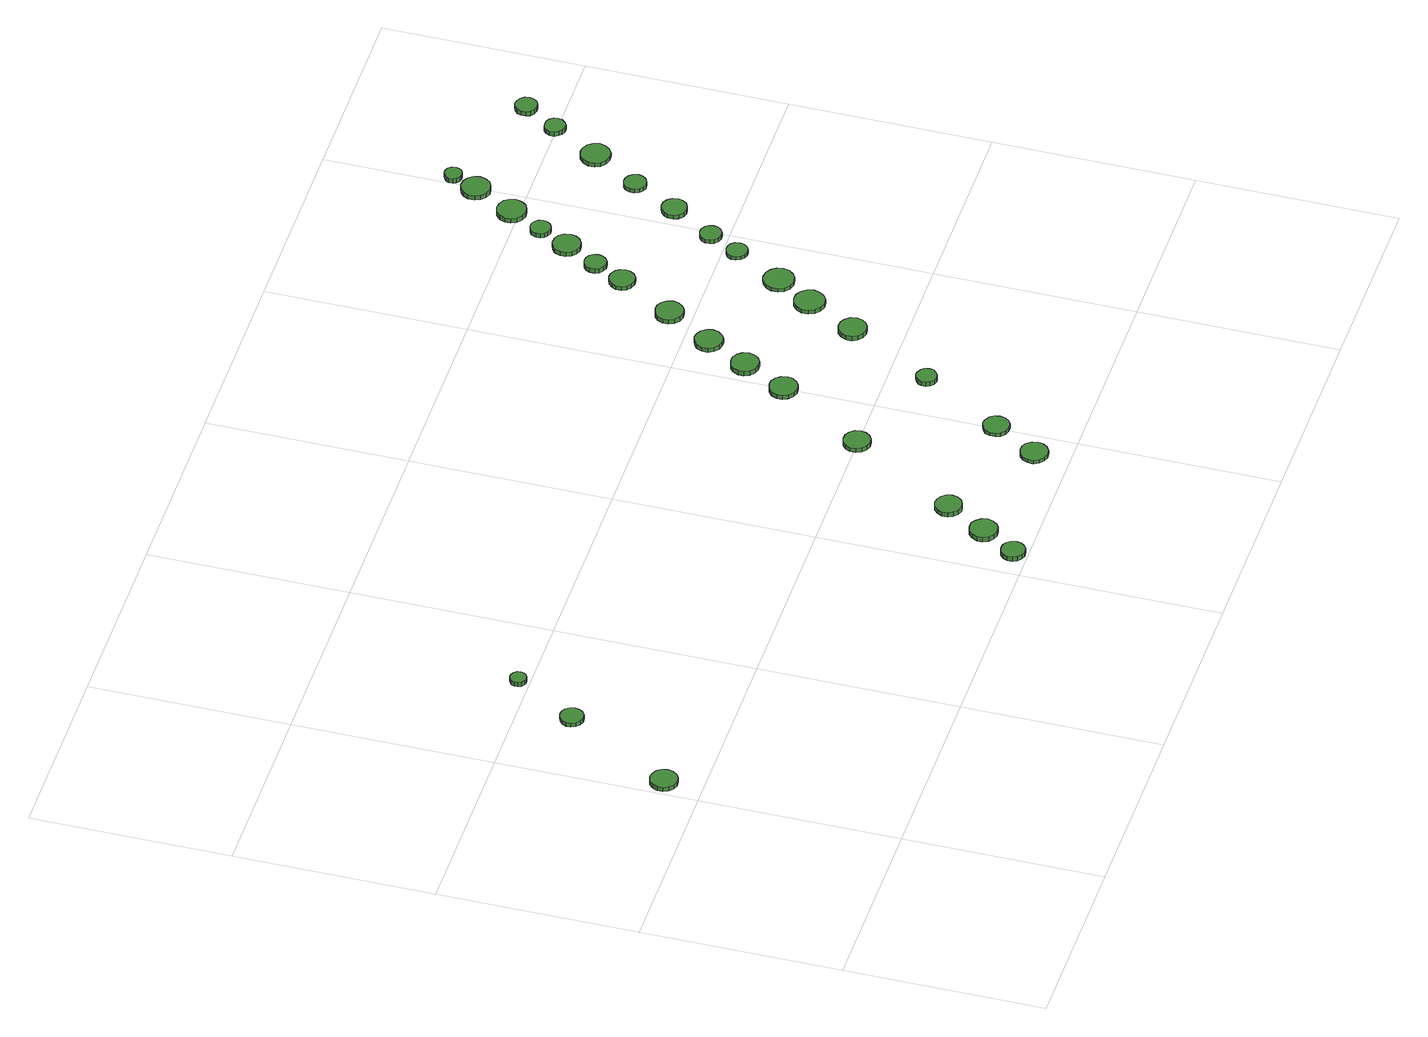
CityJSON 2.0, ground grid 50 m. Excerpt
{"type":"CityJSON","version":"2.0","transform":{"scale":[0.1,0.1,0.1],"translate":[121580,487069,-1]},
"CityObjects":{
"tree1":{"type":"SolitaryVegetationObject","attributes":{"function":"something"},"geometry":[{"type":"MultiSurface","lod":"1","boundaries":[[[0,1,2,3,4,5,6,7,8,9,10,11,12,13,14]],[[15,16,17,18,19,20,21,22,23,24,25,26,27,28,29]],[[0,29,28,1]],[[1,28,27,2]],[[2,27,26,3]],[[3,26,25,4]],[[4,25,24,5]],[[5,24,23,6]],[[6,23,22,7]],[[7,22,21,8]],[[8,21,20,9]],[[9,20,19,10]],[[10,19,18,11]],[[11,18,17,12]],[[12,17,16,13]],[[13,16,15,14]],[[14,15,29,0]]]}]},
"tree2":{"type":"SolitaryVegetationObject","attributes":{"function":"something"},"geometry":[{"type":"MultiSurface","lod":"1","boundaries":[[[30,31,32,33,34,35,36,37,38,39,40,41,42,43,44]],[[45,46,47,48,49,50,51,52,53,54,55,56,57,58,59]],[[30,59,58,31]],[[31,58,57,32]],[[32,57,56,33]],[[33,56,55,34]],[[34,55,54,35]],[[35,54,53,36]],[[36,53,52,37]],[[37,52,51,38]],[[38,51,50,39]],[[39,50,49,40]],[[40,49,48,41]],[[41,48,47,42]],[[42,47,46,43]],[[43,46,45,44]],[[44,45,59,30]]]}]},
"tree3":{"type":"SolitaryVegetationObject","attributes":{"function":"something"},"geometry":[{"type":"MultiSurface","lod":"1","boundaries":[[[60,61,62,63,64,65,66,67,68,69,70,71,72,73,74]],[[75,76,77,78,79,80,81,82,83,84,85,86,87,88,89]],[[60,89,88,61]],[[61,88,87,62]],[[62,87,86,63]],[[63,86,85,64]],[[64,85,84,65]],[[65,84,83,66]],[[66,83,82,67]],[[67,82,81,68]],[[68,81,80,69]],[[69,80,79,70]],[[70,79,78,71]],[[71,78,77,72]],[[72,77,76,73]],[[73,76,75,74]],[[74,75,89,60]]]}]},
"tree4":{"type":"SolitaryVegetationObject","attributes":{"function":"something"},"geometry":[{"type":"MultiSurface","lod":"1","boundaries":[[[90,91,92,93,94,95,96,97,98,99,100,101,102,103,104]],[[105,106,107,108,109,110,111,112,113,114,115,116,117,118,119]],[[90,119,118,91]],[[91,118,117,92]],[[92,117,116,93]],[[93,116,115,94]],[[94,115,114,95]],[[95,114,113,96]],[[96,113,112,97]],[[97,112,111,98]],[[98,111,110,99]],[[99,110,109,100]],[[100,109,108,101]],[[101,108,107,102]],[[102,107,106,103]],[[103,106,105,104]],[[104,105,119,90]]]}]},
"tree5":{"type":"SolitaryVegetationObject","attributes":{"function":"something"},"geometry":[{"type":"MultiSurface","lod":"1","boundaries":[[[120,121,122,123,124,125,126,127,128,129,130,131,132,133,134]],[[135,136,137,138,139,140,141,142,143,144,145,146,147,148,149]],[[120,149,148,121]],[[121,148,147,122]],[[122,147,146,123]],[[123,146,145,124]],[[124,145,144,125]],[[125,144,143,126]],[[126,143,142,127]],[[127,142,141,128]],[[128,141,140,129]],[[129,140,139,130]],[[130,139,138,131]],[[131,138,137,132]],[[132,137,136,133]],[[133,136,135,134]],[[134,135,149,120]]]}]},
"tree6":{"type":"SolitaryVegetationObject","attributes":{"function":"something"},"geometry":[{"type":"MultiSurface","lod":"1","boundaries":[[[150,151,152,153,154,155,156,157,158,159,160,161,162,163,164]],[[165,166,167,168,169,170,171,172,173,174,175,176,177,178,179]],[[150,179,178,151]],[[151,178,177,152]],[[152,177,176,153]],[[153,176,175,154]],[[154,175,174,155]],[[155,174,173,156]],[[156,173,172,157]],[[157,172,171,158]],[[158,171,170,159]],[[159,170,169,160]],[[160,169,168,161]],[[161,168,167,162]],[[162,167,166,163]],[[163,166,165,164]],[[164,165,179,150]]]}]},
"tree7":{"type":"SolitaryVegetationObject","attributes":{"function":"something"},"geometry":[{"type":"MultiSurface","lod":"1","boundaries":[[[180,181,182,183,184,185,186,187,188,189,190,191,192,193,194]],[[195,196,197,198,199,200,201,202,203,204,205,206,207,208,209]],[[180,209,208,181]],[[181,208,207,182]],[[182,207,206,183]],[[183,206,205,184]],[[184,205,204,185]],[[185,204,203,186]],[[186,203,202,187]],[[187,202,201,188]],[[188,201,200,189]],[[189,200,199,190]],[[190,199,198,191]],[[191,198,197,192]],[[192,197,196,193]],[[193,196,195,194]],[[194,195,209,180]]]}]},
"tree8":{"type":"SolitaryVegetationObject","attributes":{"function":"something"},"geometry":[{"type":"MultiSurface","lod":"1","boundaries":[[[210,211,212,213,214,215,216,217,218,219,220,221,222,223,224]],[[225,226,227,228,229,230,231,232,233,234,235,236,237,238,239]],[[210,239,238,211]],[[211,238,237,212]],[[212,237,236,213]],[[213,236,235,214]],[[214,235,234,215]],[[215,234,233,216]],[[216,233,232,217]],[[217,232,231,218]],[[218,231,230,219]],[[219,230,229,220]],[[220,229,228,221]],[[221,228,227,222]],[[222,227,226,223]],[[223,226,225,224]],[[224,225,239,210]]]}]},
"tree9":{"type":"SolitaryVegetationObject","attributes":{"function":"something"},"geometry":[{"type":"MultiSurface","lod":"1","boundaries":[[[240,241,242,243,244,245,246,247,248,249,250,251,252,253,254]],[[255,256,257,258,259,260,261,262,263,264,265,266,267,268,269]],[[240,269,268,241]],[[241,268,267,242]],[[242,267,266,243]],[[243,266,265,244]],[[244,265,264,245]],[[245,264,263,246]],[[246,263,262,247]],[[247,262,261,248]],[[248,261,260,249]],[[249,260,259,250]],[[250,259,258,251]],[[251,258,257,252]],[[252,257,256,253]],[[253,256,255,254]],[[254,255,269,240]]]}]},
"tree10":{"type":"SolitaryVegetationObject","attributes":{"function":"something"},"geometry":[{"type":"MultiSurface","lod":"1","boundaries":[[[270,271,272,273,274,275,276,277,278,279,280,281,282,283,284]],[[285,286,287,288,289,290,291,292,293,294,295,296,297,298,299]],[[270,299,298,271]],[[271,298,297,272]],[[272,297,296,273]],[[273,296,295,274]],[[274,295,294,275]],[[275,294,293,276]],[[276,293,292,277]],[[277,292,291,278]],[[278,291,290,279]],[[279,290,289,280]],[[280,289,288,281]],[[281,288,287,282]],[[282,287,286,283]],[[283,286,285,284]],[[284,285,299,270]]]}]},
"tree11":{"type":"SolitaryVegetationObject","attributes":{"function":"something"},"geometry":[{"type":"MultiSurface","lod":"1","boundaries":[[[300,301,302,303,304,305,306,307,308,309,310,311,312,313,314]],[[315,316,317,318,319,320,321,322,323,324,325,326,327,328,329]],[[300,329,328,301]],[[301,328,327,302]],[[302,327,326,303]],[[303,326,325,304]],[[304,325,324,305]],[[305,324,323,306]],[[306,323,322,307]],[[307,322,321,308]],[[308,321,320,309]],[[309,320,319,310]],[[310,319,318,311]],[[311,318,317,312]],[[312,317,316,313]],[[313,316,315,314]],[[314,315,329,300]]]}]},
"tree12":{"type":"SolitaryVegetationObject","attributes":{"function":"something"},"geometry":[{"type":"MultiSurface","lod":"1","boundaries":[[[330,331,332,333,334,335,336,337,338,339,340,341,342,343,344]],[[345,346,347,348,349,350,351,352,353,354,355,356,357,358,359]],[[330,359,358,331]],[[331,358,357,332]],[[332,357,356,333]],[[333,356,355,334]],[[334,355,354,335]],[[335,354,353,336]],[[336,353,352,337]],[[337,352,351,338]],[[338,351,350,339]],[[339,350,349,340]],[[340,349,348,341]],[[341,348,347,342]],[[342,347,346,343]],[[343,346,345,344]],[[344,345,359,330]]]}]},
"tree13":{"type":"SolitaryVegetationObject","attributes":{"function":"something"},"geometry":[{"type":"MultiSurface","lod":"1","boundaries":[[[360,361,362,363,364,365,366,367,368,369,370,371,372,373,374]],[[375,376,377,378,379,380,381,382,383,384,385,386,387,388,389]],[[360,389,388,361]],[[361,388,387,362]],[[362,387,386,363]],[[363,386,385,364]],[[364,385,384,365]],[[365,384,383,366]],[[366,383,382,367]],[[367,382,381,368]],[[368,381,380,369]],[[369,380,379,370]],[[370,379,378,371]],[[371,378,377,372]],[[372,377,376,373]],[[373,376,375,374]],[[374,375,389,360]]]}]},
"tree14":{"type":"SolitaryVegetationObject","attributes":{"function":"something"},"geometry":[{"type":"MultiSurface","lod":"1","boundaries":[[[390,391,392,393,394,395,396,397,398,399,400,401,402,403,404]],[[405,406,407,408,409,410,411,412,413,414,415,416,417,418,419]],[[390,419,418,391]],[[391,418,417,392]],[[392,417,416,393]],[[393,416,415,394]],[[394,415,414,395]],[[395,414,413,396]],[[396,413,412,397]],[[397,412,411,398]],[[398,411,410,399]],[[399,410,409,400]],[[400,409,408,401]],[[401,408,407,402]],[[402,407,406,403]],[[403,406,405,404]],[[404,405,419,390]]]}]},
"tree15":{"type":"SolitaryVegetationObject","attributes":{"function":"something"},"geometry":[{"type":"MultiSurface","lod":"1","boundaries":[[[420,421,422,423,424,425,426,427,428,429,430,431,432,433,434]],[[435,436,437,438,439,440,441,442,443,444,445,446,447,448,449]],[[420,449,448,421]],[[421,448,447,422]],[[422,447,446,423]],[[423,446,445,424]],[[424,445,444,425]],[[425,444,443,426]],[[426,443,442,427]],[[427,442,441,428]],[[428,441,440,429]],[[429,440,439,430]],[[430,439,438,431]],[[431,438,437,432]],[[432,437,436,433]],[[433,436,435,434]],[[434,435,449,420]]]}]},
"tree16":{"type":"SolitaryVegetationObject","attributes":{"function":"something"},"geometry":[{"type":"MultiSurface","lod":"1","boundaries":[[[450,451,452,453,454,455,456,457,458,459,460,461,462,463,464]],[[465,466,467,468,469,470,471,472,473,474,475,476,477,478,479]],[[450,479,478,451]],[[451,478,477,452]],[[452,477,476,453]],[[453,476,475,454]],[[454,475,474,455]],[[455,474,473,456]],[[456,473,472,457]],[[457,472,471,458]],[[458,471,470,459]],[[459,470,469,460]],[[460,469,468,461]],[[461,468,467,462]],[[462,467,466,463]],[[463,466,465,464]],[[464,465,479,450]]]}]},
"tree17":{"type":"SolitaryVegetationObject","attributes":{"function":"something"},"geometry":[{"type":"MultiSurface","lod":"1","boundaries":[[[480,481,482,483,484,485,486,487,488,489,490,491,492,493,494]],[[495,496,497,498,499,500,501,502,503,504,505,506,507,508,509]],[[480,509,508,481]],[[481,508,507,482]],[[482,507,506,483]],[[483,506,505,484]],[[484,505,504,485]],[[485,504,503,486]],[[486,503,502,487]],[[487,502,501,488]],[[488,501,500,489]],[[489,500,499,490]],[[490,499,498,491]],[[491,498,497,492]],[[492,497,496,493]],[[493,496,495,494]],[[494,495,509,480]]]}]},
"tree18":{"type":"SolitaryVegetationObject","attributes":{"function":"something"},"geometry":[{"type":"MultiSurface","lod":"1","boundaries":[[[510,511,512,513,514,515,516,517,518,519,520,521,522,523,524]],[[525,526,527,528,529,530,531,532,533,534,535,536,537,538,539]],[[510,539,538,511]],[[511,538,537,512]],[[512,537,536,513]],[[513,536,535,514]],[[514,535,534,515]],[[515,534,533,516]],[[516,533,532,517]],[[517,532,531,518]],[[518,531,530,519]],[[519,530,529,520]],[[520,529,528,521]],[[521,528,527,522]],[[522,527,526,523]],[[523,526,525,524]],[[524,525,539,510]]]}]},
"tree19":{"type":"SolitaryVegetationObject","attributes":{"function":"something"},"geometry":[{"type":"MultiSurface","lod":"1","boundaries":[[[540,541,542,543,544,545,546,547,548,549,550,551,552,553,554]],[[555,556,557,558,559,560,561,562,563,564,565,566,567,568,569]],[[540,569,568,541]],[[541,568,567,542]],[[542,567,566,543]],[[543,566,565,544]],[[544,565,564,545]],[[545,564,563,546]],[[546,563,562,547]],[[547,562,561,548]],[[548,561,560,549]],[[549,560,559,550]],[[550,559,558,551]],[[551,558,557,552]],[[552,557,556,553]],[[553,556,555,554]],[[554,555,569,540]]]}]},
"tree20":{"type":"SolitaryVegetationObject","attributes":{"function":"something"},"geometry":[{"type":"MultiSurface","lod":"1","boundaries":[[[570,571,572,573,574,575,576,577,578,579,580,581,582,583,584]],[[585,586,587,588,589,590,591,592,593,594,595,596,597,598,599]],[[570,599,598,571]],[[571,598,597,572]],[[572,597,596,573]],[[573,596,595,574]],[[574,595,594,575]],[[575,594,593,576]],[[576,593,592,577]],[[577,592,591,578]],[[578,591,590,579]],[[579,590,589,580]],[[580,589,588,581]],[[581,588,587,582]],[[582,587,586,583]],[[583,586,585,584]],[[584,585,599,570]]]}]},
"tree21":{"type":"SolitaryVegetationObject","attributes":{"function":"something"},"geometry":[{"type":"MultiSurface","lod":"1","boundaries":[[[600,601,602,603,604,605,606,607,608,609,610,611,612,613,614]],[[615,616,617,618,619,620,621,622,623,624,625,626,627,628,629]],[[600,629,628,601]],[[601,628,627,602]],[[602,627,626,603]],[[603,626,625,604]],[[604,625,624,605]],[[605,624,623,606]],[[606,623,622,607]],[[607,622,621,608]],[[608,621,620,609]],[[609,620,619,610]],[[610,619,618,611]],[[611,618,617,612]],[[612,617,616,613]],[[613,616,615,614]],[[614,615,629,600]]]}]},
"tree22":{"type":"SolitaryVegetationObject","attributes":{"function":"something"},"geometry":[{"type":"MultiSurface","lod":"1","boundaries":[[[630,631,632,633,634,635,636,637,638,639,640,641,642,643,644]],[[645,646,647,648,649,650,651,652,653,654,655,656,657,658,659]],[[630,659,658,631]],[[631,658,657,632]],[[632,657,656,633]],[[633,656,655,634]],[[634,655,654,635]],[[635,654,653,636]],[[636,653,652,637]],[[637,652,651,638]],[[638,651,650,639]],[[639,650,649,640]],[[640,649,648,641]],[[641,648,647,642]],[[642,647,646,643]],[[643,646,645,644]],[[644,645,659,630]]]}]},
"tree23":{"type":"SolitaryVegetationObject","attributes":{"function":"something"},"geometry":[{"type":"MultiSurface","lod":"1","boundaries":[[[660,661,662,663,664,665,666,667,668,669,670,671,672,673,674]],[[675,676,677,678,679,680,681,682,683,684,685,686,687,688,689]],[[660,689,688,661]],[[661,688,687,662]],[[662,687,686,663]],[[663,686,685,664]],[[664,685,684,665]],[[665,684,683,666]],[[666,683,682,667]],[[667,682,681,668]],[[668,681,680,669]],[[669,680,679,670]],[[670,679,678,671]],[[671,678,677,672]],[[672,677,676,673]],[[673,676,675,674]],[[674,675,689,660]]]}]},
"tree24":{"type":"SolitaryVegetationObject","attributes":{"function":"something"},"geometry":[{"type":"MultiSurface","lod":"1","boundaries":[[[690,691,692,693,694,695,696,697,698,699,700,701,702,703,704]],[[705,706,707,708,709,710,711,712,713,714,715,716,717,718,719]],[[690,719,718,691]],[[691,718,717,692]],[[692,717,716,693]],[[693,716,715,694]],[[694,715,714,695]],[[695,714,713,696]],[[696,713,712,697]],[[697,712,711,698]],[[698,711,710,699]],[[699,710,709,700]],[[700,709,708,701]],[[701,708,707,702]],[[702,707,706,703]],[[703,706,705,704]],[[704,705,719,690]]]}]},
"tree25":{"type":"SolitaryVegetationObject","attributes":{"function":"something"},"geometry":[{"type":"MultiSurface","lod":"1","boundaries":[[[720,721,722,723,724,725,726,727,728,729,730,731,732,733,734]],[[735,736,737,738,739,740,741,742,743,744,745,746,747,748,749]],[[720,749,748,721]],[[721,748,747,722]],[[722,747,746,723]],[[723,746,745,724]],[[724,745,744,725]],[[725,744,743,726]],[[726,743,742,727]],[[727,742,741,728]],[[728,741,740,729]],[[729,740,739,730]],[[730,739,738,731]],[[731,738,737,732]],[[732,737,736,733]],[[733,736,735,734]],[[734,735,749,720]]]}]},
"tree26":{"type":"SolitaryVegetationObject","attributes":{"function":"something"},"geometry":[{"type":"MultiSurface","lod":"1","boundaries":[[[750,751,752,753,754,755,756,757,758,759,760,761,762,763,764]],[[765,766,767,768,769,770,771,772,773,774,775,776,777,778,779]],[[750,779,778,751]],[[751,778,777,752]],[[752,777,776,753]],[[753,776,775,754]],[[754,775,774,755]],[[755,774,773,756]],[[756,773,772,757]],[[757,772,771,758]],[[758,771,770,759]],[[759,770,769,760]],[[760,769,768,761]],[[761,768,767,762]],[[762,767,766,763]],[[763,766,765,764]],[[764,765,779,750]]]}]},
"tree27":{"type":"SolitaryVegetationObject","attributes":{"function":"something"},"geometry":[{"type":"MultiSurface","lod":"1","boundaries":[[[780,781,782,783,784,785,786,787,788,789,790,791,792,793,794]],[[795,796,797,798,799,800,801,802,803,804,805,806,807,808,809]],[[780,809,808,781]],[[781,808,807,782]],[[782,807,806,783]],[[783,806,805,784]],[[784,805,804,785]],[[785,804,803,786]],[[786,803,802,787]],[[787,802,801,788]],[[788,801,800,789]],[[789,800,799,790]],[[790,799,798,791]],[[791,798,797,792]],[[792,797,796,793]],[[793,796,795,794]],[[794,795,809,780]]]}]},
"tree28":{"type":"SolitaryVegetationObject","attributes":{"function":"something"},"geometry":[{"type":"MultiSurface","lod":"1","boundaries":[[[810,811,812,813,814,815,816,817,818,819,820,821,822,823,824]],[[825,826,827,828,829,830,831,832,833,834,835,836,837,838,839]],[[810,839,838,811]],[[811,838,837,812]],[[812,837,836,813]],[[813,836,835,814]],[[814,835,834,815]],[[815,834,833,816]],[[816,833,832,817]],[[817,832,831,818]],[[818,831,830,819]],[[819,830,829,820]],[[820,829,828,821]],[[821,828,827,822]],[[822,827,826,823]],[[823,826,825,824]],[[824,825,839,810]]]}]},
"tree29":{"type":"SolitaryVegetationObject","attributes":{"function":"something"},"geometry":[{"type":"MultiSurface","lod":"1","boundaries":[[[840,841,842,843,844,845,846,847,848,849,850,851,852,853,854]],[[855,856,857,858,859,860,861,862,863,864,865,866,867,868,869]],[[840,869,868,841]],[[841,868,867,842]],[[842,867,866,843]],[[843,866,865,844]],[[844,865,864,845]],[[845,864,863,846]],[[846,863,862,847]],[[847,862,861,848]],[[848,861,860,849]],[[849,860,859,850]],[[850,859,858,851]],[[851,858,857,852]],[[852,857,856,853]],[[853,856,855,854]],[[854,855,869,840]]]}]},
"tree30":{"type":"SolitaryVegetationObject","attributes":{"function":"something"},"geometry":[{"type":"MultiSurface","lod":"1","boundaries":[[[870,871,872,873,874,875,876,877,878,879,880,881,882,883,884]],[[885,886,887,888,889,890,891,892,893,894,895,896,897,898,899]],[[870,899,898,871]],[[871,898,897,872]],[[872,897,896,873]],[[873,896,895,874]],[[874,895,894,875]],[[875,894,893,876]],[[876,893,892,877]],[[877,892,891,878]],[[878,891,890,879]],[[879,890,889,880]],[[880,889,888,881]],[[881,888,887,882]],[[882,887,886,883]],[[883,886,885,884]],[[884,885,899,870]]]}]},
"tree31":{"type":"SolitaryVegetationObject","attributes":{"function":"something"},"geometry":[{"type":"MultiSurface","lod":"1","boundaries":[[[900,901,902,903,904,905,906,907,908,909,910,911,912,913,914]],[[915,916,917,918,919,920,921,922,923,924,925,926,927,928,929]],[[900,929,928,901]],[[901,928,927,902]],[[902,927,926,903]],[[903,926,925,904]],[[904,925,924,905]],[[905,924,923,906]],[[906,923,922,907]],[[907,922,921,908]],[[908,921,920,909]],[[909,920,919,910]],[[910,919,918,911]],[[911,918,917,912]],[[912,917,916,913]],[[913,916,915,914]],[[914,915,929,900]]]}]}
},
"vertices":[
[76,596,18],[73,610,18],[65,621,18],[53,628,18],[39,630,18],[25,626,18],[15,616,18],[9,603,18],[9,589,18],[15,576,18],[25,567,18],[39,562,18],[53,564,18],[65,571,18],[73,582,18],[73,582,6],[65,571,6],[53,564,6],[39,562,6],[25,567,6],[15,576,6],[9,589,6],[9,603,6],[15,616,6],[25,626,6],[39,630,6],[53,628,6],[65,621,6],[73,610,6],[76,596,6],
[225,867,24],[222,878,24],[215,888,24],[205,894,24],[193,895,24],[182,891,24],[173,883,24],[168,872,24],[168,861,24],[173,850,24],[182,842,24],[193,838,24],[205,839,24],[215,845,24],[222,855,24],[222,855,12],[215,845,12],[205,839,12],[193,838,12],[182,842,12],[173,850,12],[168,861,12],[168,872,12],[173,883,12],[182,891,12],[193,895,12],[205,894,12],[215,888,12],[222,878,12],[225,867,12],
[308,1025,30],[307,1033,30],[302,1040,30],[295,1044,30],[286,1045,30],[279,1042,30],[272,1037,30],[269,1029,30],[269,1021,30],[272,1013,30],[279,1008,30],[286,1005,30],[295,1006,30],[302,1010,30],[307,1017,30],[307,1017,17],[302,1010,17],[295,1006,17],[286,1005,17],[279,1008,17],[272,1013,17],[269,1021,17],[269,1029,17],[272,1037,17],[279,1042,17],[286,1045,17],[295,1044,17],[302,1040,17],[307,1033,17],[308,1025,17],
[1102,36,20],[1099,48,20],[1092,58,20],[1082,64,20],[1069,65,20],[1058,62,20],[1049,53,20],[1044,42,20],[1044,30,20],[1049,19,20],[1058,11,20],[1069,7,20],[1082,8,20],[1092,14,20],[1099,24,20],[1099,24,7],[1092,14,7],[1082,8,7],[1069,7,7],[1058,11,7],[1049,19,7],[1044,30,7],[1044,42,7],[1049,53,7],[1058,62,7],[1069,65,7],[1082,64,7],[1092,58,7],[1099,48,7],[1102,36,7],
[1163,125,19],[1160,139,19],[1151,150,19],[1139,158,19],[1125,159,19],[1111,155,19],[1100,145,19],[1094,132,19],[1094,118,19],[1100,104,19],[1111,95,19],[1125,90,19],[1139,92,19],[1151,99,19],[1160,111,19],[1160,111,6],[1151,99,6],[1139,92,6],[1125,90,6],[1111,95,6],[1100,104,6],[1094,118,6],[1094,132,6],[1100,145,6],[1111,155,6],[1125,159,6],[1139,158,6],[1151,150,6],[1160,139,6],[1163,125,6],
[1223,229,19],[1220,242,19],[1212,253,19],[1200,260,19],[1187,262,19],[1174,258,19],[1164,248,19],[1158,236,19],[1158,222,19],[1164,210,19],[1174,200,19],[1187,196,19],[1200,198,19],[1212,204,19],[1220,215,19],[1220,215,6],[1212,204,6],[1200,198,6],[1187,196,6],[1174,200,6],[1164,210,6],[1158,222,6],[1158,236,6],[1164,248,6],[1174,258,6],[1187,262,6],[1200,260,6],[1212,253,6],[1220,242,6],[1223,229,6],
[1469,89,15],[1466,103,15],[1458,115,15],[1446,122,15],[1432,123,15],[1418,119,15],[1408,109,15],[1402,96,15],[1402,82,15],[1408,69,15],[1418,60,15],[1432,55,15],[1446,57,15],[1458,64,15],[1466,75,15],[1466,75,5],[1458,64,5],[1446,57,5],[1432,55,5],[1418,60,5],[1408,69,5],[1402,82,5],[1402,96,5],[1408,109,5],[1418,119,5],[1432,123,5],[1446,122,5],[1458,115,5],[1466,103,5],[1469,89,5],
[1385,500,22],[1382,514,22],[1374,525,22],[1362,532,22],[1348,533,22],[1335,529,22],[1325,520,22],[1319,507,22],[1319,494,22],[1325,481,22],[1335,472,22],[1348,467,22],[1362,469,22],[1374,476,22],[1382,487,22],[1382,487,10],[1374,476,10],[1362,469,10],[1348,467,10],[1335,472,10],[1325,481,10],[1319,494,10],[1319,507,10],[1325,520,10],[1335,529,10],[1348,533,10],[1362,532,10],[1374,525,10],[1382,514,10],[1385,500,10],
[1536,202,15],[1533,216,15],[1525,226,15],[1513,233,15],[1500,235,15],[1487,230,15],[1477,221,15],[1472,209,15],[1472,196,15],[1477,183,15],[1487,174,15],[1500,170,15],[1513,171,15],[1525,178,15],[1533,189,15],[1533,189,5],[1525,178,5],[1513,171,5],[1500,170,5],[1487,174,5],[1477,183,5],[1472,196,5],[1472,209,5],[1477,221,5],[1487,230,5],[1500,235,5],[1513,233,5],[1525,226,5],[1533,216,5],[1536,202,5],
[1524,721,24],[1521,735,24],[1512,747,24],[1500,754,24],[1486,755,24],[1472,751,24],[1461,741,24],[1455,728,24],[1455,714,24],[1461,701,24],[1472,691,24],[1486,686,24],[1500,688,24],[1512,695,24],[1521,707,24],[1521,707,12],[1512,695,12],[1500,688,12],[1486,686,12],[1472,691,12],[1461,701,12],[1455,714,12],[1455,728,12],[1461,741,12],[1472,751,12],[1486,755,12],[1500,754,12],[1512,747,12],[1521,735,12],[1524,721,12],
[1646,407,24],[1644,418,24],[1637,426,24],[1628,431,24],[1618,433,24],[1608,429,24],[1600,422,24],[1596,413,24],[1596,402,24],[1600,393,24],[1608,385,24],[1618,382,24],[1628,383,24],[1637,389,24],[1644,397,24],[1644,397,11],[1637,389,11],[1628,383,11],[1618,382,11],[1608,385,11],[1600,393,11],[1596,402,11],[1596,413,11],[1600,422,11],[1608,429,11],[1618,433,11],[1628,431,11],[1637,426,11],[1644,418,11],[1646,407,11],
[1588,834,19],[1585,848,19],[1576,860,19],[1564,867,19],[1550,868,19],[1536,864,19],[1525,854,19],[1519,841,19],[1519,827,19],[1525,814,19],[1536,804,19],[1550,800,19],[1564,801,19],[1576,808,19],[1585,820,19],[1585,820,6],[1576,808,6],[1564,801,6],[1550,800,6],[1536,804,6],[1525,814,6],[1519,827,6],[1519,841,6],[1525,854,6],[1536,864,6],[1550,868,6],[1564,867,6],[1576,860,6],[1585,848,6],[1588,834,6],
[1648,940,17],[1645,954,17],[1636,966,17],[1624,973,17],[1610,975,17],[1596,970,17],[1585,961,17],[1579,948,17],[1579,933,17],[1585,920,17],[1596,910,17],[1610,906,17],[1624,907,17],[1636,915,17],[1645,926,17],[1645,926,5],[1636,915,5],[1624,907,5],[1610,906,5],[1596,910,5],[1585,920,5],[1579,933,5],[1579,948,5],[1585,961,5],[1596,970,5],[1610,975,5],[1624,973,5],[1636,966,5],[1645,954,5],[1648,940,5],
[1776,624,24],[1773,638,24],[1764,649,24],[1752,656,24],[1738,658,24],[1724,654,24],[1713,644,24],[1707,631,24],[1707,616,24],[1713,603,24],[1724,594,24],[1738,589,24],[1752,591,24],[1764,598,24],[1773,609,24],[1773,609,11],[1764,598,11],[1752,591,11],[1738,589,11],[1724,594,11],[1713,603,11],[1707,616,11],[1707,631,11],[1713,644,11],[1724,654,11],[1738,658,11],[1752,656,11],[1764,649,11],[1773,638,11],[1776,624,11],
[1721,1058,18],[1718,1072,18],[1709,1084,18],[1697,1091,18],[1683,1092,18],[1669,1088,18],[1658,1078,18],[1652,1065,18],[1652,1051,18],[1658,1038,18],[1669,1028,18],[1683,1023,18],[1697,1025,18],[1709,1032,18],[1718,1044,18],[1718,1044,5],[1709,1032,5],[1697,1025,5],[1683,1023,5],[1669,1028,5],[1658,1038,5],[1652,1051,5],[1652,1065,5],[1658,1078,5],[1669,1088,5],[1683,1092,5],[1697,1091,5],[1709,1084,5],[1718,1072,5],[1721,1058,5],
[1853,751,17],[1849,766,17],[1840,779,17],[1827,787,17],[1811,789,17],[1796,784,17],[1784,773,17],[1778,759,17],[1778,743,17],[1784,729,17],[1796,718,17],[1811,713,17],[1827,715,17],[1840,723,17],[1849,736,17],[1849,736,6],[1840,723,6],[1827,715,6],[1811,713,6],[1796,718,6],[1784,729,6],[1778,743,6],[1778,759,6],[1784,773,6],[1796,784,6],[1811,789,6],[1827,787,6],[1840,779,6],[1849,766,6],[1853,751,6],
[1910,843,16],[1907,858,16],[1897,871,16],[1884,879,16],[1868,881,16],[1853,876,16],[1841,865,16],[1835,851,16],[1835,835,16],[1841,821,16],[1853,810,16],[1868,805,16],[1884,807,16],[1897,815,16],[1907,828,16],[1907,828,6],[1897,815,6],[1884,807,6],[1868,805,6],[1853,810,6],[1841,821,6],[1835,835,6],[1835,851,6],[1841,865,6],[1853,876,6],[1868,881,6],[1884,879,6],[1897,871,6],[1907,858,6],[1910,843,6],
[1802,1199,16],[1799,1212,16],[1792,1222,16],[1780,1229,16],[1767,1230,16],[1754,1226,16],[1744,1217,16],[1739,1205,16],[1739,1192,16],[1744,1180,16],[1754,1171,16],[1767,1167,16],[1780,1168,16],[1792,1175,16],[1799,1186,16],[1799,1186,5],[1792,1175,5],[1780,1168,5],[1767,1167,5],[1754,1171,5],[1744,1180,5],[1739,1192,5],[1739,1205,5],[1744,1217,5],[1754,1226,5],[1767,1230,5],[1780,1229,5],[1792,1222,5],[1799,1212,5],[1802,1199,5],
[1835,1275,18],[1833,1286,18],[1826,1295,18],[1817,1301,18],[1805,1302,18],[1795,1299,18],[1786,1291,18],[1782,1281,18],[1782,1269,18],[1786,1259,18],[1795,1252,18],[1805,1248,18],[1817,1249,18],[1826,1255,18],[1833,1264,18],[1833,1264,5],[1826,1255,5],[1817,1249,5],[1805,1248,5],[1795,1252,5],[1786,1259,5],[1782,1269,5],[1782,1281,5],[1786,1291,5],[1795,1299,5],[1805,1302,5],[1817,1301,5],[1826,1295,5],[1833,1286,5],[1835,1275,5],
[1971,967,16],[1969,978,16],[1963,987,16],[1953,992,16],[1942,993,16],[1932,990,16],[1924,983,16],[1919,973,16],[1919,962,16],[1924,952,16],[1932,944,16],[1942,941,16],[1953,942,16],[1963,948,16],[1969,956,16],[1969,956,6],[1963,948,6],[1953,942,6],[1942,941,6],[1932,944,6],[1924,952,6],[1919,962,6],[1919,973,6],[1924,983,6],[1932,990,6],[1942,993,6],[1953,992,6],[1963,987,6],[1969,978,6],[1971,967,6],
[1889,1359,17],[1886,1373,17],[1878,1385,17],[1866,1392,17],[1851,1393,17],[1838,1389,17],[1827,1380,17],[1822,1366,17],[1822,1352,17],[1827,1339,17],[1838,1330,17],[1851,1325,17],[1866,1327,17],[1878,1334,17],[1886,1345,17],[1886,1345,5],[1878,1334,5],[1866,1327,5],[1851,1325,5],[1838,1330,5],[1827,1339,5],[1822,1352,5],[1822,1366,5],[1827,1380,5],[1838,1389,5],[1851,1393,5],[1866,1392,5],[1878,1385,5],[1886,1373,5],[1889,1359,5],
[2014,1044,16],[2012,1055,16],[2005,1064,16],[1995,1069,16],[1984,1070,16],[1974,1067,16],[1965,1059,16],[1961,1049,16],[1961,1038,16],[1965,1028,16],[1974,1020,16],[1984,1017,16],[1995,1018,16],[2005,1024,16],[2012,1033,16],[2012,1033,5],[2005,1024,5],[1995,1018,5],[1984,1017,5],[1974,1020,5],[1965,1028,5],[1961,1038,5],[1961,1049,5],[1965,1059,5],[1974,1067,5],[1984,1070,5],[1995,1069,5],[2005,1064,5],[2012,1055,5],[2014,1044,5],
[1920,1435,17],[1918,1445,17],[1911,1454,17],[1902,1459,17],[1892,1460,17],[1882,1457,17],[1874,1450,17],[1870,1440,17],[1870,1429,17],[1874,1420,17],[1882,1413,17],[1892,1409,17],[1902,1411,17],[1911,1416,17],[1918,1424,17],[1918,1424,5],[1911,1416,5],[1902,1411,5],[1892,1409,5],[1882,1413,5],[1874,1420,5],[1870,1429,5],[1870,1440,5],[1874,1450,5],[1882,1457,5],[1892,1460,5],[1902,1459,5],[1911,1454,5],[1918,1445,5],[1920,1435,5],
[1973,1518,19],[1969,1533,19],[1961,1545,19],[1948,1552,19],[1933,1554,19],[1919,1549,19],[1907,1539,19],[1901,1525,19],[1901,1510,19],[1907,1497,19],[1919,1487,19],[1933,1482,19],[1948,1484,19],[1961,1491,19],[1969,1503,19],[1969,1503,6],[1961,1491,6],[1948,1484,6],[1933,1482,6],[1919,1487,6],[1907,1497,6],[1901,1510,6],[1901,1525,6],[1907,1539,6],[1919,1549,6],[1933,1554,6],[1948,1552,6],[1961,1545,6],[1969,1533,6],[1973,1518,6],
[2084,1152,17],[2081,1165,17],[2074,1175,17],[2063,1182,17],[2050,1183,17],[2038,1179,17],[2028,1170,17],[2023,1159,17],[2023,1146,17],[2028,1134,17],[2038,1125,17],[2050,1121,17],[2063,1123,17],[2074,1129,17],[2081,1140,17],[2081,1140,5],[2074,1129,5],[2063,1123,5],[2050,1121,5],[2038,1125,5],[2028,1134,5],[2023,1146,5],[2023,1159,5],[2028,1170,5],[2038,1179,5],[2050,1183,5],[2063,1182,5],[2074,1175,5],[2081,1165,5],[2084,1152,5],
[2028,1622,20],[2025,1637,20],[2016,1649,20],[2003,1656,20],[1989,1658,20],[1974,1653,20],[1963,1643,20],[1957,1630,20],[1957,1615,20],[1963,1601,20],[1974,1591,20],[1989,1586,20],[2003,1588,20],[2016,1595,20],[2025,1608,20],[2025,1608,7],[2016,1595,7],[2003,1588,7],[1989,1586,7],[1974,1591,7],[1963,1601,7],[1957,1615,7],[1957,1630,7],[1963,1643,7],[1974,1653,7],[1989,1658,7],[2003,1656,7],[2016,1649,7],[2025,1637,7],[2028,1622,7],
[2144,1266,16],[2141,1278,16],[2134,1287,16],[2124,1293,16],[2113,1294,16],[2102,1290,16],[2094,1283,16],[2089,1272,16],[2089,1261,16],[2094,1250,16],[2102,1243,16],[2113,1239,16],[2124,1240,16],[2134,1246,16],[2141,1255,16],[2141,1255,5],[2134,1246,5],[2124,1240,5],[2113,1239,5],[2102,1243,5],[2094,1250,5],[2089,1261,5],[2089,1272,5],[2094,1283,5],[2102,1290,5],[2113,1294,5],[2124,1293,5],[2134,1287,5],[2141,1278,5],[2144,1266,5],
[2045,1686,20],[2043,1695,20],[2038,1703,20],[2030,1707,20],[2021,1708,20],[2013,1705,20],[2006,1699,20],[2002,1691,20],[2002,1682,20],[2006,1674,20],[2013,1668,20],[2021,1665,20],[2030,1666,20],[2038,1670,20],[2043,1678,20],[2043,1678,7],[2038,1670,7],[2030,1666,7],[2021,1665,7],[2013,1668,7],[2006,1674,7],[2002,1682,7],[2002,1691,7],[2006,1699,7],[2013,1705,7],[2021,1708,7],[2030,1707,7],[2038,1703,7],[2043,1695,7],[2045,1686,7],
[2226,1385,17],[2222,1400,17],[2213,1412,17],[2200,1420,17],[2185,1421,17],[2171,1417,17],[2159,1406,17],[2153,1393,17],[2153,1377,17],[2159,1363,17],[2171,1353,17],[2185,1349,17],[2200,1350,17],[2213,1358,17],[2222,1370,17],[2222,1370,6],[2213,1358,6],[2200,1350,6],[2185,1349,6],[2171,1353,6],[2159,1363,6],[2153,1377,6],[2153,1393,6],[2159,1406,6],[2171,1417,6],[2185,1421,6],[2200,1420,6],[2213,1412,6],[2222,1400,6],[2226,1385,6],
[2285,1505,19],[2283,1515,19],[2276,1524,19],[2267,1529,19],[2257,1530,19],[2246,1527,19],[2239,1520,19],[2234,1510,19],[2234,1499,19],[2239,1490,19],[2246,1483,19],[2257,1479,19],[2267,1480,19],[2276,1486,19],[2283,1494,19],[2283,1494,6],[2276,1486,6],[2267,1480,6],[2257,1479,6],[2246,1483,6],[2239,1490,6],[2234,1499,6],[2234,1510,6],[2239,1520,6],[2246,1527,6],[2257,1530,6],[2267,1529,6],[2276,1524,6],[2283,1515,6],[2285,1505,6],
[2337,1590,21],[2335,1601,21],[2328,1610,21],[2318,1615,21],[2307,1617,21],[2297,1613,21],[2288,1606,21],[2284,1596,21],[2284,1584,21],[2288,1574,21],[2297,1567,21],[2307,1563,21],[2318,1564,21],[2328,1570,21],[2335,1579,21],[2335,1579,8],[2328,1570,8],[2318,1564,8],[2307,1563,8],[2297,1567,8],[2288,1574,8],[2284,1584,8],[2284,1596,8],[2288,1606,8],[2297,1613,8],[2307,1617,8],[2318,1615,8],[2328,1610,8],[2335,1601,8],[2337,1590,8]
]}
